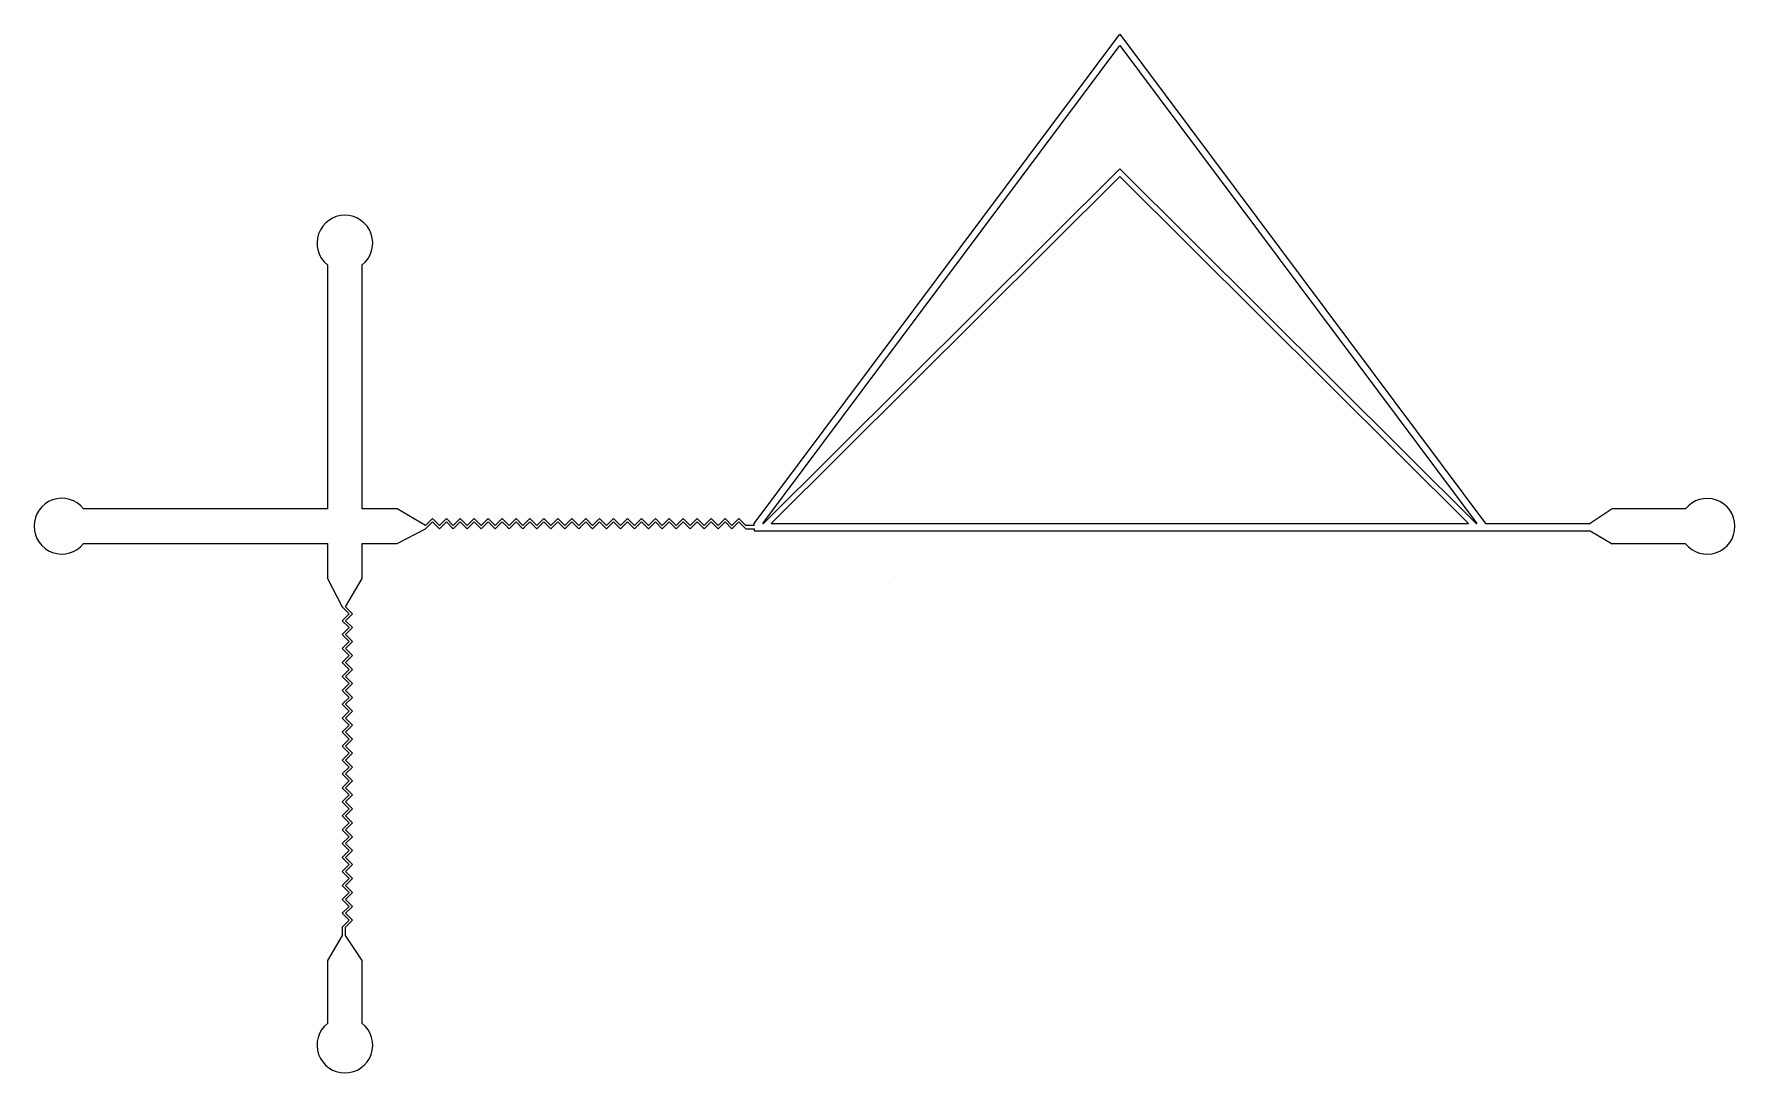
# Model space of a CAD drawing. Header units: millimetres. Extents: x -63 to -14.2, y -14 to 15.9.
import ezdxf

# ---------------------------------------------------------------- set-up
doc = ezdxf.new("R2010")
doc.units = ezdxf.units.MM
doc.layers.get('0').update_dxf_attribs({"linetype": 'CONTINUOUS', "true_color": 0xffffff})
doc.layers.get('DEFPOINTS').update_dxf_attribs({"linetype": 'CONTINUOUS', "true_color": 0xffffff})

msp = doc.modelspace()

# ---------------------------------------------------------------- linework, layer by layer
msp.add_line((-38.299, 0.289), (-38.299, 0.289))
at = {"layer": 'DEFPOINTS', "linetype": 'CONTINUOUS'}
for p, q in [((-42.361, 1.815), (-31.861, 15.863)), ((-31.861, 15.863), (-21.361, 1.815)), ((-42.112, 1.815), (-31.861, 15.53)), ((-31.861, 15.53), (-21.61, 1.815)), ((-42.092, 1.815), (-31.861, 11.994)), ((-41.868, 1.815), (-31.861, 11.771)), ((-31.861, 11.994), (-21.63, 1.815)), ((-31.861, 11.771), (-21.854, 1.815)), ((-54.607, 9.236), (-54.607, 2.236)), ((-53.607, 2.236), (-53.607, 9.236)), ((-54.607, 2.236), (-61.606, 2.236)), ((-52.607, 2.236), (-53.607, 2.236)), ((-51.794, 1.758), (-52.607, 2.236)), ((-51.594, 1.958), (-51.794, 1.758)), ((-51.394, 1.758), (-51.594, 1.958)), ((-51.194, 1.958), (-51.394, 1.758)), ((-50.994, 1.758), (-51.194, 1.958)), ((-50.794, 1.958), (-50.994, 1.758)), ((-50.594, 1.758), (-50.794, 1.958)), ((-50.394, 1.958), (-50.594, 1.758)), ((-50.194, 1.758), (-50.394, 1.958)), ((-49.994, 1.958), (-50.194, 1.758)), ((-49.794, 1.758), (-49.994, 1.958)), ((-49.594, 1.958), (-49.794, 1.758)), ((-49.394, 1.758), (-49.594, 1.958)), ((-49.194, 1.958), (-49.394, 1.758)), ((-48.994, 1.758), (-49.194, 1.958)), ((-48.794, 1.958), (-48.994, 1.758)), ((-48.594, 1.758), (-48.794, 1.958)), ((-48.394, 1.958), (-48.594, 1.758)), ((-48.194, 1.758), (-48.394, 1.958)), ((-47.994, 1.958), (-48.194, 1.758)), ((-47.794, 1.758), (-47.994, 1.958)), ((-47.594, 1.958), (-47.794, 1.758)), ((-47.394, 1.758), (-47.594, 1.958)), ((-47.194, 1.958), (-47.394, 1.758)), ((-46.994, 1.758), (-47.194, 1.958)), ((-46.794, 1.958), (-46.994, 1.758)), ((-46.594, 1.758), (-46.794, 1.958)), ((-46.394, 1.958), (-46.594, 1.758)), ((-46.194, 1.758), (-46.394, 1.958)), ((-45.994, 1.958), (-46.194, 1.758)), ((-45.794, 1.758), (-45.994, 1.958)), ((-45.594, 1.958), (-45.794, 1.758)), ((-45.394, 1.758), (-45.594, 1.958)), ((-45.194, 1.958), (-45.394, 1.758)), ((-44.994, 1.758), (-45.194, 1.958)), ((-44.794, 1.958), (-44.994, 1.758)), ((-44.594, 1.758), (-44.794, 1.958)), ((-44.394, 1.958), (-44.594, 1.758)), ((-44.194, 1.758), (-44.394, 1.958)), ((-43.994, 1.958), (-44.194, 1.758)), ((-43.794, 1.758), (-43.994, 1.958)), ((-43.594, 1.958), (-43.794, 1.758)), ((-43.394, 1.758), (-43.594, 1.958)), ((-43.194, 1.958), (-43.394, 1.758)), ((-42.994, 1.758), (-43.194, 1.958)), ((-42.794, 1.958), (-42.994, 1.758)), ((-42.594, 1.758), (-42.794, 1.958)), ((-17.729, 2.232), (-18.361, 1.815)), ((-15.624, 2.232), (-17.729, 2.232)), ((-52.607, 1.236), (-51.794, 1.659)), ((-51.794, 1.659), (-51.594, 1.859)), ((-51.594, 1.859), (-51.394, 1.659)), ((-51.394, 1.659), (-51.194, 1.859)), ((-51.194, 1.859), (-50.994, 1.659)), ((-50.994, 1.659), (-50.794, 1.859)), ((-50.794, 1.859), (-50.594, 1.659)), ((-50.594, 1.659), (-50.394, 1.859)), ((-50.394, 1.859), (-50.194, 1.659)), ((-50.194, 1.659), (-49.994, 1.859)), ((-49.994, 1.859), (-49.794, 1.659)), ((-49.794, 1.659), (-49.594, 1.859)), ((-49.594, 1.859), (-49.394, 1.659)), ((-49.394, 1.659), (-49.194, 1.859)), ((-49.194, 1.859), (-48.994, 1.659)), ((-48.994, 1.659), (-48.794, 1.859)), ((-48.794, 1.859), (-48.594, 1.659)), ((-48.594, 1.659), (-48.394, 1.859)), ((-48.394, 1.859), (-48.194, 1.659)), ((-48.194, 1.659), (-47.994, 1.859)), ((-47.994, 1.859), (-47.794, 1.659)), ((-47.794, 1.659), (-47.594, 1.859)), ((-47.594, 1.859), (-47.394, 1.659)), ((-47.394, 1.659), (-47.194, 1.859)), ((-47.194, 1.859), (-46.994, 1.659)), ((-46.994, 1.659), (-46.794, 1.859)), ((-46.794, 1.859), (-46.594, 1.659)), ((-46.594, 1.659), (-46.394, 1.859)), ((-46.394, 1.859), (-46.194, 1.659)), ((-46.194, 1.659), (-45.994, 1.859)), ((-45.994, 1.859), (-45.794, 1.659)), ((-45.794, 1.659), (-45.594, 1.859)), ((-45.594, 1.859), (-45.394, 1.659)), ((-45.394, 1.659), (-45.194, 1.859)), ((-45.194, 1.859), (-44.994, 1.659)), ((-44.994, 1.659), (-44.794, 1.859)), ((-44.794, 1.859), (-44.594, 1.659)), ((-44.594, 1.659), (-44.394, 1.859)), ((-44.394, 1.859), (-44.194, 1.659)), ((-44.194, 1.659), (-43.994, 1.859)), ((-43.994, 1.859), (-43.794, 1.659)), ((-43.794, 1.659), (-43.594, 1.859)), ((-43.594, 1.859), (-43.394, 1.659)), ((-43.394, 1.659), (-43.194, 1.859)), ((-43.194, 1.859), (-42.994, 1.659)), ((-42.994, 1.659), (-42.794, 1.859)), ((-42.794, 1.859), (-42.594, 1.659)), ((-42.361, 1.758), (-42.594, 1.758)), ((-42.594, 1.659), (-42.361, 1.659)), ((-42.361, 1.758), (-42.361, 1.815)), ((-42.361, 1.659), (-42.361, 1.603)), ((-42.361, 1.603), (-21.361, 1.603)), ((-42.112, 1.815), (-42.092, 1.815)), ((-41.868, 1.815), (-21.854, 1.815)), ((-21.63, 1.815), (-21.61, 1.815)), ((-21.361, 1.815), (-18.361, 1.815)), ((-21.361, 1.603), (-18.361, 1.603)), ((-18.361, 1.603), (-17.729, 1.232)), ((-61.606, 1.236), (-54.607, 1.236)), ((-54.607, 1.236), (-54.607, 0.236)), ((-53.607, 0.236), (-53.607, 1.236)), ((-53.607, 1.236), (-52.607, 1.236)), ((-15.624, 1.232), (-17.729, 1.232)), ((-54.607, 0.236), (-54.184, -0.577)), ((-54.085, -0.577), (-53.607, 0.236)), ((-54.184, -0.577), (-53.984, -0.777)), ((-53.984, -0.777), (-54.184, -0.977)), ((-54.184, -0.977), (-53.984, -1.177)), ((-53.885, -0.777), (-54.085, -0.577)), ((-54.085, -0.977), (-53.885, -0.777)), ((-53.885, -1.177), (-54.085, -0.977)), ((-53.984, -1.177), (-54.184, -1.377)), ((-54.184, -1.377), (-53.984, -1.577)), ((-54.085, -1.377), (-53.885, -1.177)), ((-53.885, -1.577), (-54.085, -1.377)), ((-53.984, -1.577), (-54.184, -1.777)), ((-54.184, -1.777), (-53.984, -1.977)), ((-54.085, -1.777), (-53.885, -1.577)), ((-53.885, -1.977), (-54.085, -1.777)), ((-53.984, -1.977), (-54.184, -2.177)), ((-54.184, -2.177), (-53.984, -2.377)), ((-53.984, -2.377), (-54.184, -2.577)), ((-54.085, -2.177), (-53.885, -1.977)), ((-53.885, -2.377), (-54.085, -2.177)), ((-54.085, -2.577), (-53.885, -2.377)), ((-54.184, -2.577), (-53.984, -2.777)), ((-53.984, -2.777), (-54.184, -2.977)), ((-53.885, -2.777), (-54.085, -2.577)), ((-54.085, -2.977), (-53.885, -2.777)), ((-54.184, -2.977), (-53.984, -3.177)), ((-53.984, -3.177), (-54.184, -3.377)), ((-54.184, -3.377), (-53.984, -3.577)), ((-53.885, -3.177), (-54.085, -2.977)), ((-54.085, -3.377), (-53.885, -3.177)), ((-53.885, -3.577), (-54.085, -3.377)), ((-53.984, -3.577), (-54.184, -3.777)), ((-54.184, -3.777), (-53.984, -3.977)), ((-54.085, -3.777), (-53.885, -3.577)), ((-53.885, -3.977), (-54.085, -3.777)), ((-53.984, -3.977), (-54.184, -4.177)), ((-54.184, -4.177), (-53.984, -4.377)), ((-53.984, -4.377), (-54.184, -4.577)), ((-54.085, -4.177), (-53.885, -3.977)), ((-53.885, -4.377), (-54.085, -4.177)), ((-54.085, -4.577), (-53.885, -4.377)), ((-54.184, -4.577), (-53.984, -4.777)), ((-53.984, -4.777), (-54.184, -4.977)), ((-53.885, -4.777), (-54.085, -4.577)), ((-54.085, -4.977), (-53.885, -4.777)), ((-54.184, -4.977), (-53.984, -5.177)), ((-53.984, -5.177), (-54.184, -5.377)), ((-53.885, -5.177), (-54.085, -4.977)), ((-54.085, -5.377), (-53.885, -5.177)), ((-54.184, -5.377), (-53.984, -5.577)), ((-53.984, -5.577), (-54.184, -5.777)), ((-54.184, -5.777), (-53.984, -5.977)), ((-53.885, -5.577), (-54.085, -5.377)), ((-54.085, -5.777), (-53.885, -5.577)), ((-53.885, -5.977), (-54.085, -5.777)), ((-53.984, -5.977), (-54.184, -6.177)), ((-54.184, -6.177), (-53.984, -6.377)), ((-54.085, -6.177), (-53.885, -5.977)), ((-53.885, -6.377), (-54.085, -6.177)), ((-53.984, -6.377), (-54.184, -6.577)), ((-54.184, -6.577), (-53.984, -6.777)), ((-53.984, -6.777), (-54.184, -6.977)), ((-54.085, -6.577), (-53.885, -6.377)), ((-53.885, -6.777), (-54.085, -6.577)), ((-54.085, -6.977), (-53.885, -6.777)), ((-54.184, -6.977), (-53.984, -7.177)), ((-53.984, -7.177), (-54.184, -7.377)), ((-53.885, -7.177), (-54.085, -6.977)), ((-54.085, -7.377), (-53.885, -7.177)), ((-54.184, -7.377), (-53.984, -7.577)), ((-53.984, -7.577), (-54.184, -7.777)), ((-54.184, -7.777), (-53.984, -7.977)), ((-53.885, -7.577), (-54.085, -7.377)), ((-54.085, -7.777), (-53.885, -7.577)), ((-53.885, -7.977), (-54.085, -7.777)), ((-53.984, -7.977), (-54.184, -8.177)), ((-54.184, -8.177), (-53.984, -8.377)), ((-54.085, -8.177), (-53.885, -7.977)), ((-53.885, -8.377), (-54.085, -8.177)), ((-53.984, -8.377), (-54.184, -8.577)), ((-54.184, -8.577), (-53.984, -8.777)), ((-53.984, -8.777), (-54.184, -8.977)), ((-54.085, -8.577), (-53.885, -8.377)), ((-53.885, -8.777), (-54.085, -8.577)), ((-54.085, -8.977), (-53.885, -8.777)), ((-54.184, -8.977), (-53.984, -9.177)), ((-53.984, -9.177), (-54.184, -9.377)), ((-53.885, -9.177), (-54.085, -8.977)), ((-54.085, -9.377), (-53.885, -9.177)), ((-54.184, -9.377), (-53.984, -9.577)), ((-53.984, -9.577), (-54.184, -9.777)), ((-53.885, -9.577), (-54.085, -9.377)), ((-54.085, -9.777), (-53.885, -9.577)), ((-54.184, -10.01), (-54.607, -10.735)), ((-54.184, -9.777), (-54.184, -10.01)), ((-54.085, -10.01), (-54.085, -9.777)), ((-53.607, -10.735), (-54.085, -10.01)), ((-54.607, -10.735), (-54.607, -12.535)), ((-53.607, -12.535), (-53.607, -10.735))]:
    msp.add_line(p, q, dxfattribs=at)
for centre, start, end in [((-54.107, 9.861), 308.6822, 231.3178), ((-62.231, 1.736), 38.6822, 321.3178), ((-15, 1.732), 218.6822, 141.3178), ((-54.107, -13.16), 128.6822, 51.3178)]:
    msp.add_arc(centre, 0.8, start, end, dxfattribs=at)

doc.saveas('drawing.dxf')
